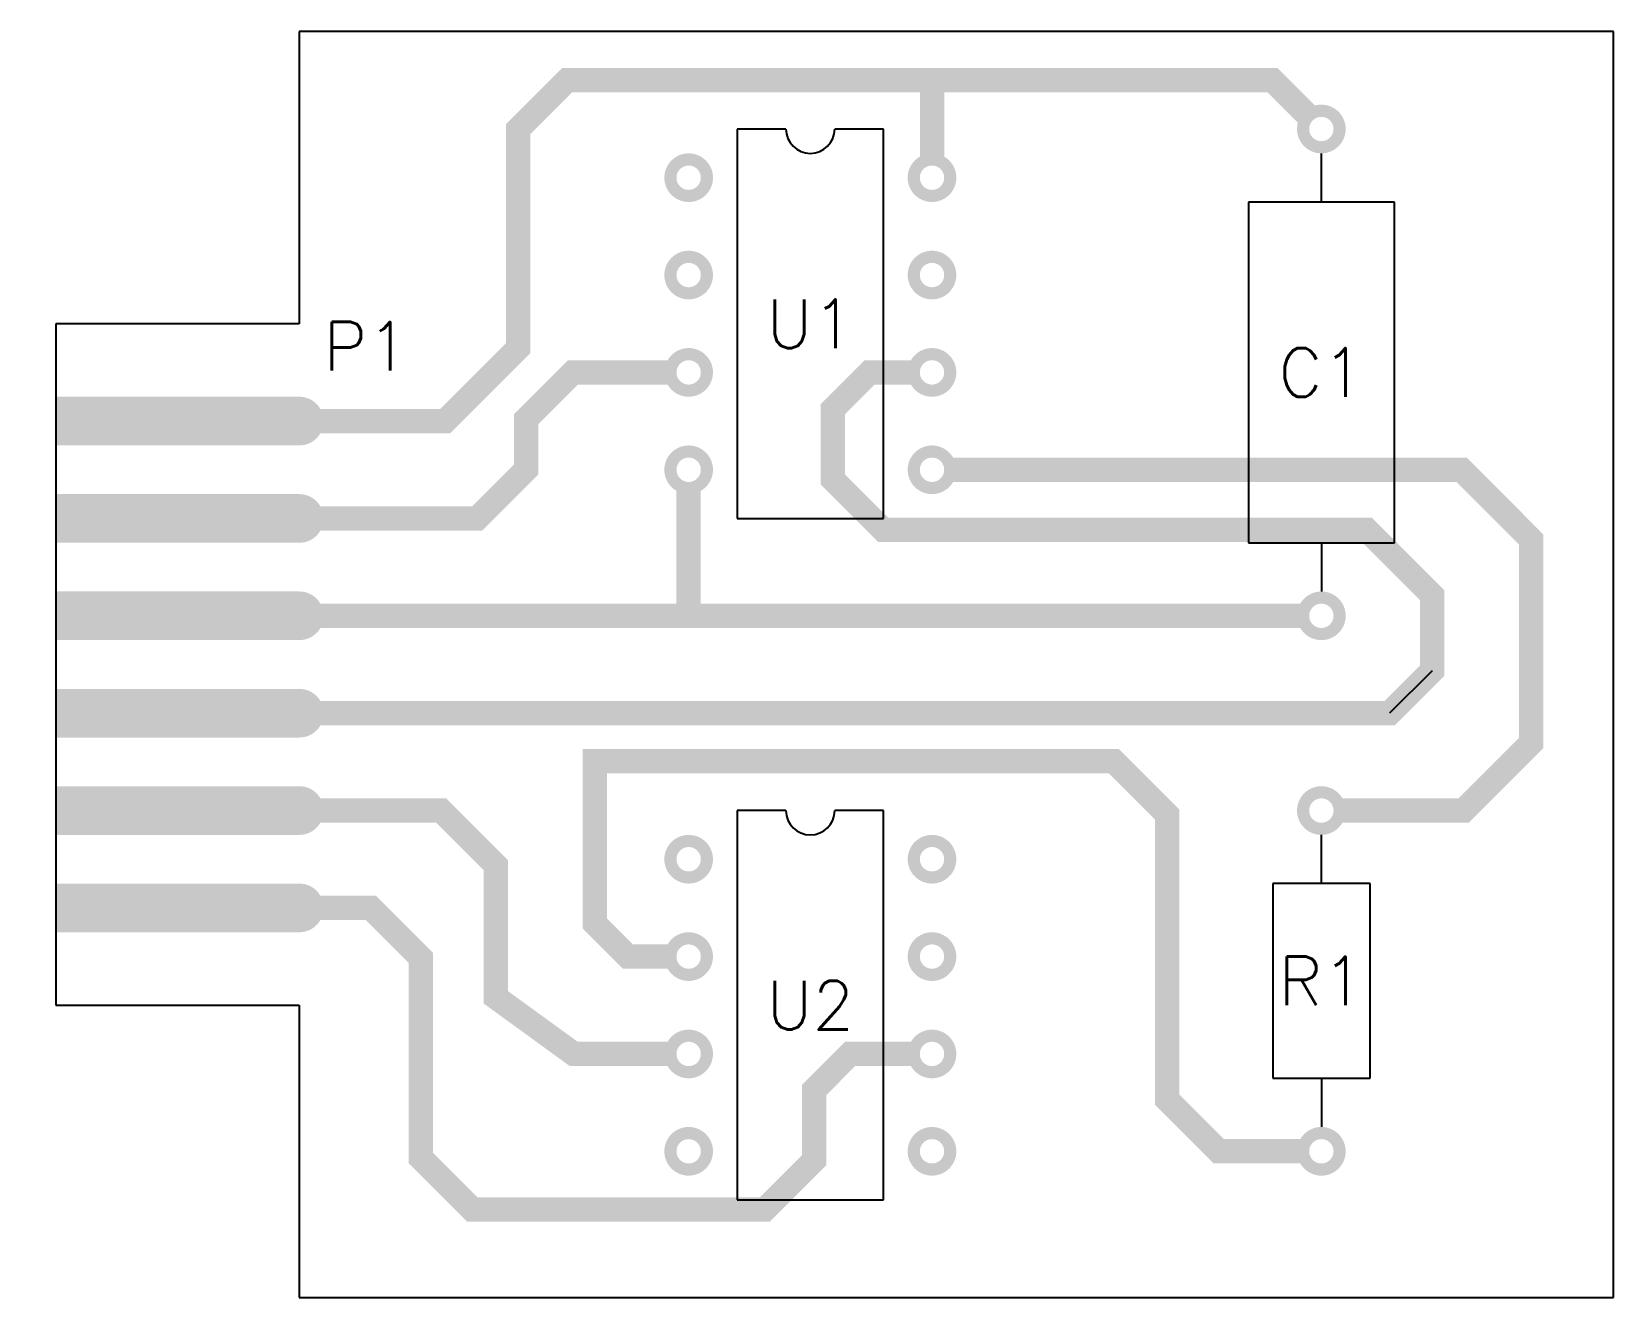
# Model space of a CAD drawing. Header units: inches. Extents: x 2.15 to 5.4, y 0.7 to 3.3.
import ezdxf
from ezdxf.enums import TextEntityAlignment as Align

# ---------------------------------------------------------------- set-up
doc = ezdxf.new("R2010")
doc.units = ezdxf.units.IN
doc.header["$MEASUREMENT"] = 0
for name, color, linetype in [('PAD', 4, 'Continuous'), ('TEXT', 7, 'Continuous'), ('THICK', 1, 'Continuous'), ('TRACE', 4, 'Continuous')]:
    doc.layers.add(name, color=color, linetype=linetype)
doc.styles.get("Standard").update_dxf_attribs({"font": 'simplex.shx'})

# ---------------------------------------------------------------- blocks, each defined once
blk = doc.blocks.new('*U6')
at = {"layer": 'PAD', "const_width": 0.025}
blk.add_lwpolyline([(-0.0375, 0, 1), (0.0375, 0, 1)], format="xyb", close=True, dxfattribs=at)
blk = doc.blocks.new('*U7')
at = {"layer": 'PAD', "color": 0, "linetype": 'ByBlock', "lineweight": -2, "transparency": 16777216}
for p in [(0, 0), (0.5, 0), (0, -0.2), (0.5, -0.2), (0, -0.4), (0.5, -0.4), (0, -0.6), (0.5, -0.6)]:
    blk.add_blockref('*U6', p, dxfattribs=at)
blk = doc.blocks.new('PART74C932')
at = {"layer": 'THICK'}
for p, q in [((0.2, 0.1), (0.1, 0.1)), ((0.1, 0.1), (0.1, -0.7)), ((0.4, 0.1), (0.3, 0.1)), ((0.4, -0.7), (0.4, 0.1)), ((0.1, -0.7), (0.4, -0.7))]:
    blk.add_line(p, q, dxfattribs=at)
blk.add_arc((0.25, 0.1), 0.05, 180, 0, dxfattribs=at)
at = {"layer": 'PAD'}
blk.add_blockref('*U7', (0, 0), dxfattribs=at)
at = {"layer": 'TEXT', "flags": 4}
blk.add_attdef('REF-DES', text='', height=0.1, dxfattribs=at).set_placement((0.25, -0.3), align=Align.MIDDLE_CENTER)
blk = doc.blocks.new('PARTLF356')
at = {"layer": 'TEXT'}
ref = blk.add_blockref('PART74C932', (0, 0), dxfattribs=at)
ref.add_attrib('REF-DES', 'U2', dxfattribs={"height": 0.1}).set_placement((0.25, -0.3), align=Align.MIDDLE_CENTER)
blk = doc.blocks.new('CAPPART .1')
at = {"layer": 'PAD', "const_width": 0.025}
for points in [[(-0.0375, 0, 1), (0.0375, 0, 1)], [(-0.0375, -1, 1), (0.0375, -1, 1)]]:
    blk.add_lwpolyline(points, format="xyb", close=True, dxfattribs=at)
at = {"layer": 'THICK'}
for p, q in [((0, -0.15), (0, -0.05)), ((0.15, -0.15), (-0.15, -0.15)), ((-0.15, -0.15), (-0.15, -0.85)), ((0.15, -0.85), (0.15, -0.15)), ((-0.15, -0.85), (0.15, -0.85)), ((0, -0.85), (0, -0.95))]:
    blk.add_line(p, q, dxfattribs=at)
at = {"layer": 'TEXT', "flags": 4}
blk.add_attdef('REF-DES', text='', height=0.1, dxfattribs=at).set_placement((0, -0.5), align=Align.MIDDLE_CENTER)
blk = doc.blocks.new('RESPART 10K')
at = {"layer": 'PAD', "const_width": 0.025}
for points in [[(-0.0375, 0, 1), (0.0375, 0, 1)], [(-0.0375, -0.7, 1), (0.0375, -0.7, 1)]]:
    blk.add_lwpolyline(points, format="xyb", close=True, dxfattribs=at)
at = {"layer": 'THICK'}
for p, q in [((0, -0.15), (0, -0.05)), ((-0.1, -0.15), (-0.1, -0.55)), ((0.1, -0.15), (-0.1, -0.15)), ((0.1, -0.55), (0.1, -0.15)), ((-0.1, -0.55), (0.1, -0.55)), ((0, -0.55), (0, -0.65))]:
    blk.add_line(p, q, dxfattribs=at)
at = {"layer": 'TEXT', "flags": 4}
blk.add_attdef('REF-DES', text='', height=0.1, dxfattribs=at).set_placement((0, -0.35), align=Align.MIDDLE_CENTER)

msp = doc.modelspace()

# ---------------------------------------------------------------- linework, layer by layer
at = {"layer": 'THICK'}
for p, q in [((5.4, 3.3), (2.7, 3.3)), ((2.7, 3.3), (2.7, 2.7)), ((5.4, 0.7), (5.4, 3.3)), ((2.7, 2.7), (2.2, 2.7)), ((2.2, 2.7), (2.2, 1.3)), ((2.2, 1.3), (2.7, 1.3)), ((2.7, 1.3), (2.7, 0.7)), ((2.7, 0.7), (5.4, 0.7))]:
    msp.add_line(p, q, dxfattribs=at)
at = {"layer": 'TRACE'}
msp.add_line((5.0276, 1.9873), (4.9403, 1.9), dxfattribs=at)
for points, const_width in [([(2.725, 2.5), (3, 2.5), (3.15, 2.65), (3.15, 3.1), (3.25, 3.2), (4, 3.2), (4, 3.0375)], 0.05), ([(4, 3.2), (4.7, 3.2), (4.7735, 3.1265)], 0.05), ([(2.725, 2.3), (3.0655, 2.3), (3.1664, 2.4009), (3.1664, 2.504), (3.2624, 2.6), (3.4625, 2.6)], 0.05), ([(5.0276, 1.9873), (5.0276, 2.1423), (4.8935, 2.2764), (3.9, 2.2764), (3.7965, 2.3799), (3.7965, 2.5246), (3.8719, 2.6), (3.9625, 2.6)], 0.05), ([(2.2, 2.5), (2.7, 2.5)], 0.1), ([(4.0375, 2.4), (5.0882, 2.4), (5.2313, 2.2568), (5.2313, 1.839), (5.0924, 1.7), (4.8375, 1.7)], 0.05), ([(2.7, 2.1), (3.5, 2.1), (3.5, 2.3625)], 0.05), ([(2.2, 2.3), (2.7, 2.3)], 0.1), ([(2.725, 1.9), (4.9403, 1.9), (5.0276, 1.9873), (5.0276, 2.1423), (4.8935, 2.2764), (4.65, 2.2764)], 0.05), ([(2.2, 2.1), (2.7, 2.1)], 0.1), ([(3.5, 2.1), (4.7625, 2.1)], 0.05), ([(2.2, 1.9), (2.7, 1.9)], 0.1), ([(4.7625, 1), (4.5893, 1), (4.4831, 1.1062), (4.4831, 1.692), (4.3736, 1.8015), (3.3073, 1.8015), (3.3073, 1.5161), (3.3073, 1.4679), (3.3752, 1.4), (3.4625, 1.4)], 0.05), ([(2.2, 1.7), (2.7, 1.7)], 0.1), ([(2.725, 1.7), (2.9917, 1.7), (3.1041, 1.5876), (3.1041, 1.3161), (3.264, 1.2), (3.4625, 1.2)], 0.05), ([(2.2, 1.5), (2.7, 1.5)], 0.1), ([(2.725, 1.5), (2.8471, 1.5), (2.9499, 1.3972), (2.9499, 0.986), (3.0551, 0.8808), (3.6568, 0.8808), (3.7576, 0.9816), (3.7576, 1.1257), (3.8318, 1.2), (3.9625, 1.2)], 0.05)]:
    msp.add_lwpolyline(points, dxfattribs=dict(at, const_width=const_width))
at = {"layer": 'TRACE', "const_width": 0.05}
for points in [[(2.7, 2.475, 0.414214), (2.725, 2.5, 0.414214), (2.7, 2.525)], [(2.7, 2.275, 0.414214), (2.725, 2.3, 0.414214), (2.7, 2.325)], [(2.7, 2.075, 0.414214), (2.725, 2.1, 0.414214), (2.7, 2.125)], [(2.7, 1.875, 0.414214), (2.725, 1.9, 0.414214), (2.7, 1.925)], [(2.7, 1.675, 0.414214), (2.725, 1.7, 0.414214), (2.7, 1.725)], [(2.7, 1.475, 0.414214), (2.725, 1.5, 0.414214), (2.7, 1.525)]]:
    msp.add_lwpolyline(points, format="xyb", dxfattribs=at)

# ---------------------------------------------------------------- block references
ref = msp.add_blockref('PART74C932', (3.5, 3))
ref.add_attrib('REF-DES', 'U1', dxfattribs={"layer": 'TEXT', "height": 0.1}).set_placement((3.75, 2.7), align=Align.MIDDLE_CENTER)
at = {"layer": 'TRACE'}
ref = msp.add_blockref('CAPPART .1', (4.8, 3.1), dxfattribs=at)
ref.add_attrib('REF-DES', 'C1', dxfattribs={"layer": 'TEXT', "height": 0.1}).set_placement((4.8, 2.6), align=Align.MIDDLE_CENTER)
ref = msp.add_blockref('RESPART 10K', (4.8, 1.7), dxfattribs=at)
ref.add_attrib('REF-DES', 'R1', dxfattribs={"layer": 'TEXT', "height": 0.1}).set_placement((4.8, 1.35), align=Align.MIDDLE_CENTER)
msp.add_blockref('PARTLF356', (3.5, 1.6), dxfattribs=at)

# ---------------------------------------------------------------- texts
at = {"layer": 'TEXT', "insert": (2.7494, 2.7038), "char_height": 0.1, "attachment_point": 1}
msp.add_mtext_dynamic_manual_height_columns('P1', width=0.205521, gutter_width=0.5, heights=[0], dxfattribs=at)

doc.saveas('drawing.dxf')
